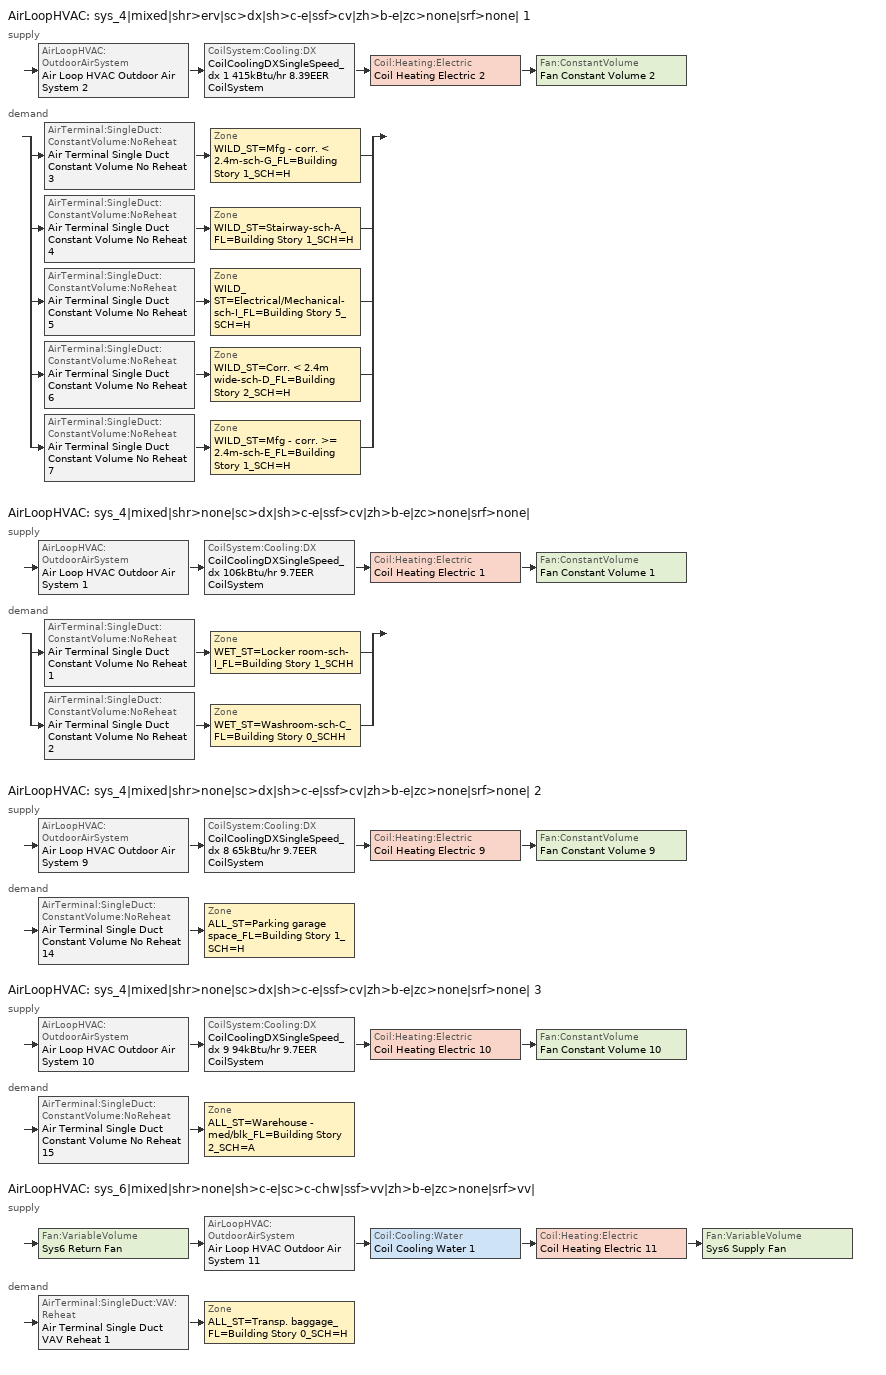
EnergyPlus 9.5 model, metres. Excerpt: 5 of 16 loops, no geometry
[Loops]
AirLoopHVAC 'sys_4|mixed|shr>erv|sc>dx|sh>c-e|ssf>cv|zh>b-e|zc>none|srf>none| 1'
 supply: AirLoopHVAC:OutdoorAirSystem 'Air Loop HVAC Outdoor Air System 2' > CoilSystem:Cooling:DX 'CoilCoolingDXSingleSpeed_dx 1 415kBtu/hr 8.39EER CoilSystem' > Coil:Heating:Electric 'Coil Heating Electric 2' > Fan:ConstantVolume 'Fan Constant Volume 2'
 demand: split
  | AirTerminal:SingleDuct:ConstantVolume:NoReheat 'Air Terminal Single Duct Constant Volume No Reheat 3' > Zone 'WILD_ST=Mfg - corr. < 2.4m-sch-G_FL=Building Story 1_SCH=H'
  | AirTerminal:SingleDuct:ConstantVolume:NoReheat 'Air Terminal Single Duct Constant Volume No Reheat 4' > Zone 'WILD_ST=Stairway-sch-A_FL=Building Story 1_SCH=H'
  | AirTerminal:SingleDuct:ConstantVolume:NoReheat 'Air Terminal Single Duct Constant Volume No Reheat 5' > Zone 'WILD_ST=Electrical/Mechanical-sch-I_FL=Building Story 5_SCH=H'
  | AirTerminal:SingleDuct:ConstantVolume:NoReheat 'Air Terminal Single Duct Constant Volume No Reheat 6' > Zone 'WILD_ST=Corr. < 2.4m wide-sch-D_FL=Building Story 2_SCH=H'
  | AirTerminal:SingleDuct:ConstantVolume:NoReheat 'Air Terminal Single Duct Constant Volume No Reheat 7' > Zone 'WILD_ST=Mfg - corr. >= 2.4m-sch-E_FL=Building Story 1_SCH=H'
AirLoopHVAC 'sys_4|mixed|shr>none|sc>dx|sh>c-e|ssf>cv|zh>b-e|zc>none|srf>none|'
 supply: AirLoopHVAC:OutdoorAirSystem 'Air Loop HVAC Outdoor Air System 1' > CoilSystem:Cooling:DX 'CoilCoolingDXSingleSpeed_dx 106kBtu/hr 9.7EER CoilSystem' > Coil:Heating:Electric 'Coil Heating Electric 1' > Fan:ConstantVolume 'Fan Constant Volume 1'
 demand: split
  | AirTerminal:SingleDuct:ConstantVolume:NoReheat 'Air Terminal Single Duct Constant Volume No Reheat 1' > Zone 'WET_ST=Locker room-sch-I_FL=Building Story 1_SCHH'
  | AirTerminal:SingleDuct:ConstantVolume:NoReheat 'Air Terminal Single Duct Constant Volume No Reheat 2' > Zone 'WET_ST=Washroom-sch-C_FL=Building Story 0_SCHH'
AirLoopHVAC 'sys_4|mixed|shr>none|sc>dx|sh>c-e|ssf>cv|zh>b-e|zc>none|srf>none| 2'
 supply: AirLoopHVAC:OutdoorAirSystem 'Air Loop HVAC Outdoor Air System 9' > CoilSystem:Cooling:DX 'CoilCoolingDXSingleSpeed_dx 8 65kBtu/hr 9.7EER CoilSystem' > Coil:Heating:Electric 'Coil Heating Electric 9' > Fan:ConstantVolume 'Fan Constant Volume 9'
 demand: AirTerminal:SingleDuct:ConstantVolume:NoReheat 'Air Terminal Single Duct Constant Volume No Reheat 14' > Zone 'ALL_ST=Parking garage space_FL=Building Story 1_SCH=H'
AirLoopHVAC 'sys_4|mixed|shr>none|sc>dx|sh>c-e|ssf>cv|zh>b-e|zc>none|srf>none| 3'
 supply: AirLoopHVAC:OutdoorAirSystem 'Air Loop HVAC Outdoor Air System 10' > CoilSystem:Cooling:DX 'CoilCoolingDXSingleSpeed_dx 9 94kBtu/hr 9.7EER CoilSystem' > Coil:Heating:Electric 'Coil Heating Electric 10' > Fan:ConstantVolume 'Fan Constant Volume 10'
 demand: AirTerminal:SingleDuct:ConstantVolume:NoReheat 'Air Terminal Single Duct Constant Volume No Reheat 15' > Zone 'ALL_ST=Warehouse - med/blk_FL=Building Story 2_SCH=A'
AirLoopHVAC 'sys_6|mixed|shr>none|sh>c-e|sc>c-chw|ssf>vv|zh>b-e|zc>none|srf>vv|'
 supply: Fan:VariableVolume 'Sys6 Return Fan' > AirLoopHVAC:OutdoorAirSystem 'Air Loop HVAC Outdoor Air System 11' > Coil:Cooling:Water 'Coil Cooling Water 1' > Coil:Heating:Electric 'Coil Heating Electric 11' > Fan:VariableVolume 'Sys6 Supply Fan'
 demand: AirTerminal:SingleDuct:VAV:Reheat 'Air Terminal Single Duct VAV Reheat 1' > Zone 'ALL_ST=Transp. baggage_FL=Building Story 0_SCH=H'
[ZoneControl:Thermostat] Temperature Difference Between Cutout And Setpoint {deltaC}=0
Name | Zone or ZoneList | Control Type Schedule | Control 1
ALL_ST=Parking garage space_FL=Building Story 1_SCH=H Thermostat | ALL_ST=Parking garage space_FL=Building Story 1_SCH=H | ALL_ST=Parking garage space_FL=Building Story 1_SCH=H Thermostat Schedule | Space Function Parking garage space Thermostat 3
ALL_ST=Transp. baggage_FL=Building Story 0_SCH=H Thermostat | ALL_ST=Transp. baggage_FL=Building Story 0_SCH=H | ALL_ST=Transp. baggage_FL=Building Story 0_SCH=H Thermostat Schedule | Space Function Transp. baggage Thermostat 3
ALL_ST=Warehouse - med/blk_FL=Building Story 2_SCH=A Thermostat | ALL_ST=Warehouse - med/blk_FL=Building Story 2_SCH=A | ALL_ST=Warehouse - med/blk_FL=Building Story 2_SCH=A Thermostat Schedule | Space Function Warehouse - med/blk Thermostat 3
WET_ST=Locker room-sch-I_FL=Building Story 1_SCHH Thermostat | WET_ST=Locker room-sch-I_FL=Building Story 1_SCHH | WET_ST=Locker room-sch-I_FL=Building Story 1_SCHH Thermostat Schedule | Space Function Locker room-sch-H Thermostat 1
WET_ST=Washroom-sch-C_FL=Building Story 0_SCHH Thermostat | WET_ST=Washroom-sch-C_FL=Building Story 0_SCHH | WET_ST=Washroom-sch-C_FL=Building Story 0_SCHH Thermostat Schedule | Space Function Washroom-sch-H Thermostat 1
WILD_ST=Corr. < 2.4m wide-sch-D_FL=Building Story 2_SCH=H Thermostat | WILD_ST=Corr. < 2.4m wide-sch-D_FL=Building Story 2_SCH=H | WILD_ST=Corr. < 2.4m wide-sch-D_FL=Building Story 2_SCH=H Thermostat Schedule | Space Function Corr. < 2.4m wide-sch-H Thermostat 1
WILD_ST=Electrical/Mechanical-sch-I_FL=Building Story 5_SCH=H Thermostat | WILD_ST=Electrical/Mechanical-sch-I_FL=Building Story 5_SCH=H | WILD_ST=Electrical/Mechanical-sch-I_FL=Building Story 5_SCH=H Thermostat Schedule | Space Function Electrical/Mechanical-sch-H Thermostat 1
WILD_ST=Mfg - corr. < 2.4m-sch-G_FL=Building Story 1_SCH=H Thermostat | WILD_ST=Mfg - corr. < 2.4m-sch-G_FL=Building Story 1_SCH=H | WILD_ST=Mfg - corr. < 2.4m-sch-G_FL=Building Story 1_SCH=H Thermostat Schedule | Space Function Mfg - corr. < 2.4m-sch-H Thermostat 1
WILD_ST=Mfg - corr. >= 2.4m-sch-E_FL=Building Story 1_SCH=H Thermostat | WILD_ST=Mfg - corr. >= 2.4m-sch-E_FL=Building Story 1_SCH=H | WILD_ST=Mfg - corr. >= 2.4m-sch-E_FL=Building Story 1_SCH=H Thermostat Schedule | Space Function Mfg - corr. >= 2.4m-sch-H Thermostat 1
WILD_ST=Stairway-sch-A_FL=Building Story 1_SCH=H Thermostat | WILD_ST=Stairway-sch-A_FL=Building Story 1_SCH=H | WILD_ST=Stairway-sch-A_FL=Building Story 1_SCH=H Thermostat Schedule | Space Function Stairway-sch-H Thermostat 1
[ThermostatSetpoint:DualSetpoint]
Name | Heating Setpoint Temperature Schedule | Cooling Setpoint Temperature Schedule
Space Function Parking garage space Thermostat 3; Space Function Transp. baggage Thermostat 3; Space Function Locker room-sch-H Thermostat 1; Space Function Washroom-sch-H Thermostat 1; Space Function Corr. < 2.4m wide-sch-H Thermostat 1; Space Function Electrical/Mechanical-sch-H Thermostat 1; Space Function Mfg - corr. < 2.4m-sch-H Thermostat 1; Space Function Mfg - corr. >= 2.4m-sch-H Thermostat 1; Space Function Stairway-sch-H Thermostat 1 | NECB-H-Thermostat Setpoint-Heating | NECB-H-Thermostat Setpoint-Cooling
Space Function Warehouse - med/blk Thermostat 3 | NECB-A-Thermostat Setpoint-Heating | NECB-A-Thermostat Setpoint-Cooling
[ZoneHVAC:Baseboard:Convective:Electric] Availability Schedule=Always On Discrete; Heating Design Capacity {W}=Autosize; Efficiency=1
Zone HVAC Baseboard Convective Electric 14; Zone HVAC Baseboard Convective Electric 16; Zone HVAC Baseboard Convective Electric 15; Zone HVAC Baseboard Convective Electric 1; Zone HVAC Baseboard Convective Electric 2; Zone HVAC Baseboard Convective Electric 6; Zone HVAC Baseboard Convective Electric 5; Zone HVAC Baseboard Convective Electric 3; Zone HVAC Baseboard Convective Electric 7; Zone HVAC Baseboard Convective Electric 4
[AirTerminal:SingleDuct:VAV:Reheat]
Air Terminal Single Duct VAV Reheat 1: Availability Schedule=Always On Discrete; Maximum Air Flow Rate {m3/s}=Autosize; Zone Minimum Air Flow Input Method=Constant; Constant Minimum Air Flow Fraction=0.3; Fixed Minimum Air Flow Rate {m3/s}=0.174703; Reheat Coil=Coil Heating Electric 12; Maximum Hot Water or Steam Flow Rate {m3/s}=Autosize; Minimum Hot Water or Steam Flow Rate {m3/s}=0; Convergence Tolerance=0.001; Damper Heating Action=Normal; Maximum Flow per Zone Floor Area During Reheat {m3/s-m2}=Autocalculate; Maximum Flow Fraction During Reheat=Autocalculate; Maximum Reheat Air Temperature {C}=43
[Coil:Heating:Electric] Availability Schedule=Always On Discrete; Efficiency=1; Nominal Capacity {W}=Autosize
Coil Heating Electric 12; Coil Heating Electric 2; Coil Heating Electric 1; Coil Heating Electric 9; Coil Heating Electric 10; Coil Heating Electric 11
[Zone equipment]
ALL_ST=Parking garage space_FL=Building Story 1_SCH=H: Zone HVAC Baseboard Convective Electric 14, Air Terminal Single Duct Constant Volume No Reheat 14
ALL_ST=Transp. baggage_FL=Building Story 0_SCH=H: Zone HVAC Baseboard Convective Electric 16, Air Terminal Single Duct VAV Reheat 1
ALL_ST=Warehouse - med/blk_FL=Building Story 2_SCH=A: Zone HVAC Baseboard Convective Electric 15, Air Terminal Single Duct Constant Volume No Reheat 15
WET_ST=Locker room-sch-I_FL=Building Story 1_SCHH: Zone HVAC Baseboard Convective Electric 1, Air Terminal Single Duct Constant Volume No Reheat 1
WET_ST=Washroom-sch-C_FL=Building Story 0_SCHH: Zone HVAC Baseboard Convective Electric 2, Air Terminal Single Duct Constant Volume No Reheat 2
WILD_ST=Corr. < 2.4m wide-sch-D_FL=Building Story 2_SCH=H: Zone HVAC Baseboard Convective Electric 6, Air Terminal Single Duct Constant Volume No Reheat 6
WILD_ST=Electrical/Mechanical-sch-I_FL=Building Story 5_SCH=H: Zone HVAC Baseboard Convective Electric 5, Air Terminal Single Duct Constant Volume No Reheat 5
WILD_ST=Mfg - corr. < 2.4m-sch-G_FL=Building Story 1_SCH=H: Zone HVAC Baseboard Convective Electric 3, Air Terminal Single Duct Constant Volume No Reheat 3
WILD_ST=Mfg - corr. >= 2.4m-sch-E_FL=Building Story 1_SCH=H: Zone HVAC Baseboard Convective Electric 7, Air Terminal Single Duct Constant Volume No Reheat 7
WILD_ST=Stairway-sch-A_FL=Building Story 1_SCH=H: Zone HVAC Baseboard Convective Electric 4, Air Terminal Single Duct Constant Volume No Reheat 4
[Sizing:Zone] Zone Cooling Design Supply Air Temperature Input Method=TemperatureDifference; Zone Cooling Design Supply Air Temperature {C}=14; Zone Cooling Design Supply Air Temperature Difference {deltaC}=11; Zone Heating Design Supply Air Temperature Input Method=TemperatureDifference; Zone Heating Design Supply Air Temperature {C}=40; Zone Heating Design Supply Air Temperature Difference {deltaC}=21; Zone Cooling Design Supply Air Humidity Ratio {kgWater/kgDryAir}=0.0085; Zone Heating Design Supply Air Humidity Ratio {kgWater/kgDryAir}=0.008; Zone Heating Sizing Factor=1.3; Zone Cooling Sizing Factor=1.1; Cooling Design Air Flow Method=DesignDay; Cooling Design Air Flow Rate {m3/s}=0; Cooling Minimum Air Flow per Zone Floor Area {m3/s-m2}=0.000762; Cooling Minimum Air Flow {m3/s}=0; Cooling Minimum Air Flow Fraction=0; Heating Design Air Flow Method=DesignDay; Heating Design Air Flow Rate {m3/s}=0; Heating Maximum Air Flow per Zone Floor Area {m3/s-m2}=0.002032; Heating Maximum Air Flow {m3/s}=0.141576; Heating Maximum Air Flow Fraction=0.3; Account for Dedicated Outdoor Air System=No
Name | Design Specification Outdoor Air Object
ALL_ST=Parking garage space_FL=Building Story 1_SCH=H | Space Function Parking garage space Ventilation
ALL_ST=Transp. baggage_FL=Building Story 0_SCH=H | Space Function Transp. baggage Ventilation
ALL_ST=Warehouse - med/blk_FL=Building Story 2_SCH=A | Space Function Warehouse - med/blk Ventilation
WET_ST=Locker room-sch-I_FL=Building Story 1_SCHH | Space Function Locker room-sch-H Ventilation
WET_ST=Washroom-sch-C_FL=Building Story 0_SCHH | Space Function Washroom-sch-H Ventilation
WILD_ST=Corr. < 2.4m wide-sch-D_FL=Building Story 2_SCH=H | Space Function Corr. < 2.4m wide-sch-H Ventilation
WILD_ST=Electrical/Mechanical-sch-I_FL=Building Story 5_SCH=H | Space Function Electrical/Mechanical-sch-H Ventilation
WILD_ST=Mfg - corr. < 2.4m-sch-G_FL=Building Story 1_SCH=H | Space Function Mfg - corr. < 2.4m-sch-H Ventilation
WILD_ST=Mfg - corr. >= 2.4m-sch-E_FL=Building Story 1_SCH=H | Space Function Mfg - corr. >= 2.4m-sch-H Ventilation
WILD_ST=Stairway-sch-A_FL=Building Story 1_SCH=H | Space Function Stairway-sch-H Ventilation
[Controller:MechanicalVentilation] Demand Controlled Ventilation=No; System Outdoor Air Method=ZoneSum
Name | Availability Schedule | Zone or ZoneList Name 1 | Design Specification Outdoor Air Object Name 1 | Zone or ZoneList Name 2 | Design Specification Outdoor Air Object Name 2 | Zone or ZoneList Name 3 | Design Specification Outdoor Air Object Name 3 | Zone or ZoneList Name 4 | Design Specification Outdoor Air Object Name 4 | Zone or ZoneList Name 5 | Design Specification Outdoor Air Object Name 5
Controller Mechanical Ventilation 9 | sys_4|mixed|shr>none|sc>dx|sh>c-e|ssf>cv|zh>b-e|zc>none|srf>none| 2 Occ Sch | ALL_ST=Parking garage space_FL=Building Story 1_SCH=H | Space Function Parking garage space Ventilation
Controller Mechanical Ventilation 11 | sys_6|mixed|shr>none|sh>c-e|sc>c-chw|ssf>vv|zh>b-e|zc>none|srf>vv| Occ Sch | ALL_ST=Transp. baggage_FL=Building Story 0_SCH=H | Space Function Transp. baggage Ventilation
Controller Mechanical Ventilation 10 | sys_4|mixed|shr>none|sc>dx|sh>c-e|ssf>cv|zh>b-e|zc>none|srf>none| 3 Occ Sch | ALL_ST=Warehouse - med/blk_FL=Building Story 2_SCH=A | Space Function Warehouse - med/blk Ventilation
Controller Mechanical Ventilation 1 | sys_4|mixed|shr>none|sc>dx|sh>c-e|ssf>cv|zh>b-e|zc>none|srf>none| Occ Sch | WET_ST=Locker room-sch-I_FL=Building Story 1_SCHH | Space Function Locker room-sch-H Ventilation | WET_ST=Washroom-sch-C_FL=Building Story 0_SCHH | Space Function Washroom-sch-H Ventilation
Controller Mechanical Ventilation 2 | sys_4|mixed|shr>none|sc>dx|sh>c-e|ssf>cv|zh>b-e|zc>none|srf>none| 1 Occ Sch | WILD_ST=Corr. < 2.4m wide-sch-D_FL=Building Story 2_SCH=H | Space Function Corr. < 2.4m wide-sch-H Ventilation | WILD_ST=Electrical/Mechanical-sch-I_FL=Building Story 5_SCH=H | Space Function Electrical/Mechanical-sch-H Ventilation | WILD_ST=Mfg - corr. < 2.4m-sch-G_FL=Building Story 1_SCH=H | Space Function Mfg - corr. < 2.4m-sch-H Ventilation | WILD_ST=Mfg - corr. >= 2.4m-sch-E_FL=Building Story 1_SCH=H | Space Function Mfg - corr. >= 2.4m-sch-H Ventilation | WILD_ST=Stairway-sch-A_FL=Building Story 1_SCH=H | Space Function Stairway-sch-H Ventilation
[DesignSpecification:OutdoorAir] Outdoor Air Method=Sum; Outdoor Air Flow per Zone {m3/s}=0; Outdoor Air Flow Air Changes per Hour {1/hr}=0
Name | Outdoor Air Flow per Person {m3/s-person} | Outdoor Air Flow per Zone Floor Area {m3/s-m2}
Space Function Parking garage space Ventilation; Space Function Mfg - corr. < 2.4m-sch-H Ventilation; Space Function Mfg - corr. >= 2.4m-sch-H Ventilation | 0 | 0.00762
Space Function Transp. baggage Ventilation | 0.152241 | 0
Space Function Warehouse - med/blk Ventilation; Space Function Corr. < 2.4m wide-sch-H Ventilation; Space Function Electrical/Mechanical-sch-H Ventilation; Space Function Stairway-sch-H Ventilation | 0 | 0.000254
Space Function Locker room-sch-H Ventilation | 0 | 0.00254
Space Function Washroom-sch-H Ventilation | 0.228362 | 0
[AirTerminal:SingleDuct:ConstantVolume:NoReheat] Availability Schedule=Always On Discrete; Maximum Air Flow Rate {m3/s}=AutoSize
Air Terminal Single Duct Constant Volume No Reheat 14; Air Terminal Single Duct Constant Volume No Reheat 15; Air Terminal Single Duct Constant Volume No Reheat 1; Air Terminal Single Duct Constant Volume No Reheat 2; Air Terminal Single Duct Constant Volume No Reheat 6; Air Terminal Single Duct Constant Volume No Reheat 5; Air Terminal Single Duct Constant Volume No Reheat 3; Air Terminal Single Duct Constant Volume No Reheat 7; Air Terminal Single Duct Constant Volume No Reheat 4
[AirLoopHVAC] Design Supply Air Flow Rate {m3/s}=AutoSize; Design Return Air Flow Fraction of Supply Air Flow=1
sys_4|mixed|shr>erv|sc>dx|sh>c-e|ssf>cv|zh>b-e|zc>none|srf>none| 1; sys_4|mixed|shr>none|sc>dx|sh>c-e|ssf>cv|zh>b-e|zc>none|srf>none|; sys_4|mixed|shr>none|sc>dx|sh>c-e|ssf>cv|zh>b-e|zc>none|srf>none| 2; sys_4|mixed|shr>none|sc>dx|sh>c-e|ssf>cv|zh>b-e|zc>none|srf>none| 3; sys_6|mixed|shr>none|sh>c-e|sc>c-chw|ssf>vv|zh>b-e|zc>none|srf>vv|
[Sizing:System] Type of Load to Size On=Sensible; Design Outdoor Air Flow Rate {m3/s}=Autosize; Preheat Design Temperature {C}=7; Preheat Design Humidity Ratio {kgWater/kgDryAir}=0.008; Precool Design Humidity Ratio {kgWater/kgDryAir}=0.008; Central Cooling Design Supply Air Temperature {C}=13; Type of Zone Sum to Use=NonCoincident; 100% Outdoor Air in Cooling=No; 100% Outdoor Air in Heating=No; Central Cooling Design Supply Air Humidity Ratio {kgWater/kgDryAir}=0.0085; Central Heating Design Supply Air Humidity Ratio {kgWater/kgDryAir}=0.008; Cooling Supply Air Flow Rate Method=DesignDay; Cooling Supply Air Flow Rate {m3/s}=0; Cooling Supply Air Flow Rate Per Floor Area {m3/s-m2}=0.00996765; Cooling Fraction of Autosized Cooling Supply Air Flow Rate=1; Cooling Supply Air Flow Rate Per Unit Cooling Capacity {m3/s-W}=3.94755e-05; Heating Supply Air Flow Rate Method=DesignDay; Heating Supply Air Flow Rate {m3/s}=0; Heating Supply Air Flow Rate Per Floor Area {m3/s-m2}=0.00996765; Heating Fraction of Autosized Heating Supply Air Flow Rate=1; Heating Fraction of Autosized Cooling Supply Air Flow Rate=1; Heating Supply Air Flow Rate Per Unit Heating Capacity {m3/s-W}=3.15882e-05; System Outdoor Air Method=ZoneSum; Zone Maximum Outdoor Air Fraction=1; Cooling Design Capacity Method=CoolingDesignCapacity; Cooling Design Capacity {W}=Autosize; Cooling Design Capacity Per Floor Area {W/m2}=234.7; Fraction of Autosized Cooling Design Capacity=1; Heating Design Capacity Method=HeatingDesignCapacity; Heating Design Capacity {W}=Autosize; Heating Design Capacity Per Floor Area {W/m2}=157; Fraction of Autosized Heating Design Capacity=1; Central Cooling Capacity Control Method=OnOff
Name | Central Heating Maximum System Air Flow Ratio | Precool Design Temperature {C} | Central Heating Design Supply Air Temperature {C}
sys_4|mixed|shr>erv|sc>dx|sh>c-e|ssf>cv|zh>b-e|zc>none|srf>none| 1; sys_4|mixed|shr>none|sc>dx|sh>c-e|ssf>cv|zh>b-e|zc>none|srf>none|; sys_4|mixed|shr>none|sc>dx|sh>c-e|ssf>cv|zh>b-e|zc>none|srf>none| 2; sys_4|mixed|shr>none|sc>dx|sh>c-e|ssf>cv|zh>b-e|zc>none|srf>none| 3 | 1 | 13 | 43
sys_6|mixed|shr>none|sh>c-e|sc>c-chw|ssf>vv|zh>b-e|zc>none|srf>vv| | 0.3 | 12.8 | 13.1
[Controller:OutdoorAir] Minimum Outdoor Air Flow Rate {m3/s}=Autosize; Maximum Outdoor Air Flow Rate {m3/s}=Autosize; Economizer Control Action Type=ModulateFlow; Lockout Type=NoLockout; Minimum Limit Type=FixedMinimum; High Humidity Control=No; Control High Indoor Humidity Based on Outdoor Humidity Ratio=Yes
Name | Economizer Control Type | Minimum Outdoor Air Schedule | Mechanical Ventilation Controller | Heat Recovery Bypass Control Type | Economizer Maximum Limit Dry-Bulb Temperature {C} | Economizer Maximum Limit Enthalpy {J/kg} | Economizer Minimum Limit Dry-Bulb Temperature {C}
Controller Outdoor Air 2 | DifferentialEnthalpy | sys_4|mixed|shr>none|sc>dx|sh>c-e|ssf>cv|zh>b-e|zc>none|srf>none| 1 Occ Sch | Controller Mechanical Ventilation 2 | BypassWhenOAFlowGreaterThanMinimum
Controller Outdoor Air 1 | DifferentialEnthalpy | sys_4|mixed|shr>none|sc>dx|sh>c-e|ssf>cv|zh>b-e|zc>none|srf>none| Occ Sch | Controller Mechanical Ventilation 1 | BypassWhenWithinEconomizerLimits
Controller Outdoor Air 9 | NoEconomizer | sys_4|mixed|shr>none|sc>dx|sh>c-e|ssf>cv|zh>b-e|zc>none|srf>none| 2 Occ Sch | Controller Mechanical Ventilation 9 | BypassWhenWithinEconomizerLimits | 28 | 64000 | -100
Controller Outdoor Air 10 | DifferentialEnthalpy | sys_4|mixed|shr>none|sc>dx|sh>c-e|ssf>cv|zh>b-e|zc>none|srf>none| 3 Occ Sch | Controller Mechanical Ventilation 10 | BypassWhenWithinEconomizerLimits
Controller Outdoor Air 11 | NoEconomizer | sys_6|mixed|shr>none|sh>c-e|sc>c-chw|ssf>vv|zh>b-e|zc>none|srf>vv| Occ Sch | Controller Mechanical Ventilation 11 | BypassWhenWithinEconomizerLimits | 28 | 64000 | -100
[SetpointManager:MixedAir] Control Variable=Temperature
Node 38 OS Default SPM; Node 36 OS Default SPM; Node 35 OS Default SPM; Node 15 OS Default SPM; Node 14 OS Default SPM; Node 12 OS Default SPM; Node 141 OS Default SPM; Node 140 OS Default SPM; Node 139 OS Default SPM; Node 153 OS Default SPM; Node 152 OS Default SPM; Node 151 OS Default SPM; Node 194 OS Default SPM; Node 193 OS Default SPM; Node 192 OS Default SPM; Node 191 OS Default SPM
[CoilSystem:Cooling:DX] Availability Schedule=Always On Discrete
Name | Cooling Coil
CoilCoolingDXSingleSpeed_dx 1 415kBtu/hr 8.39EER CoilSystem | CoilCoolingDXSingleSpeed_dx 1 415kBtu/hr 8.39EER
CoilCoolingDXSingleSpeed_dx 106kBtu/hr 9.7EER CoilSystem | CoilCoolingDXSingleSpeed_dx 106kBtu/hr 9.7EER
CoilCoolingDXSingleSpeed_dx 8 65kBtu/hr 9.7EER CoilSystem | CoilCoolingDXSingleSpeed_dx 8 65kBtu/hr 9.7EER
CoilCoolingDXSingleSpeed_dx 9 94kBtu/hr 9.7EER CoilSystem | CoilCoolingDXSingleSpeed_dx 9 94kBtu/hr 9.7EER
[Coil:Cooling:DX:SingleSpeed] Availability Schedule=Always On Discrete; Gross Rated Total Cooling Capacity {W}=Autosize; Gross Rated Sensible Heat Ratio=Autosize; Rated Air Flow Rate {m3/s}=Autosize; Rated Evaporator Fan Power Per Volume Flow Rate {W/(m3/s)}=773.3; Total Cooling Capacity Function of Temperature Curve=DXCOOL-NECB2011-REF-CAPFT; Total Cooling Capacity Function of Flow Fraction Curve=DXCOOL-NECB2011-REF-CAPFFLOW; Energy Input Ratio Function of Temperature Curve=DXCOOL-NECB2011-REF-COOLEIRFT; Energy Input Ratio Function of Flow Fraction Curve=DXCOOL-NECB2011-REF-COOLEIRFFLOW; Part Load Fraction Correlation Curve=DXCOOL-NECB2011-REF-COOLPLFFPLR; Minimum Outdoor Dry-Bulb Temperature for Compressor Operation {C}=-25; Condenser Type=AirCooled; Evaporative Condenser Effectiveness=0; Evaporative Condenser Air Flow Rate {m3/s}=Autosize; Evaporative Condenser Pump Rated Power Consumption {W}=Autosize; Crankcase Heater Capacity {W}=0; Maximum Outdoor Dry-Bulb Temperature for Crankcase Heater Operation {C}=0; Basin Heater Capacity {W/K}=0; Basin Heater Setpoint Temperature {C}=10
Name | Gross Rated Cooling COP {W/W}
CoilCoolingDXSingleSpeed_dx 1 415kBtu/hr 8.39EER | 2.92983
CoilCoolingDXSingleSpeed_dx 106kBtu/hr 9.7EER; CoilCoolingDXSingleSpeed_dx 8 65kBtu/hr 9.7EER; CoilCoolingDXSingleSpeed_dx 9 94kBtu/hr 9.7EER | 3.36599
[Fan:ConstantVolume] Fan Total Efficiency=0.39975; Pressure Rise {Pa}=640; Maximum Flow Rate {m3/s}=AutoSize; Motor Efficiency=0.615; Motor In Airstream Fraction=1
Name | Availability Schedule
Fan Constant Volume 2 | sys_4|mixed|shr>none|sc>dx|sh>c-e|ssf>cv|zh>b-e|zc>none|srf>none| 1 Occ Sch
Fan Constant Volume 1 | sys_4|mixed|shr>none|sc>dx|sh>c-e|ssf>cv|zh>b-e|zc>none|srf>none| Occ Sch
Fan Constant Volume 9 | sys_4|mixed|shr>none|sc>dx|sh>c-e|ssf>cv|zh>b-e|zc>none|srf>none| 2 Occ Sch
Fan Constant Volume 10 | sys_4|mixed|shr>none|sc>dx|sh>c-e|ssf>cv|zh>b-e|zc>none|srf>none| 3 Occ Sch
[SetpointManager:SingleZone:Reheat] Control Variable=Temperature; Minimum Supply Air Temperature {C}=13; Maximum Supply Air Temperature {C}=43
Name | Control Zone
Setpoint Manager Single Zone Reheat 2 | WILD_ST=Mfg - corr. < 2.4m-sch-G_FL=Building Story 1_SCH=H
Setpoint Manager Single Zone Reheat 1 | WET_ST=Locker room-sch-I_FL=Building Story 1_SCHH
Setpoint Manager Single Zone Reheat 9 | ALL_ST=Parking garage space_FL=Building Story 1_SCH=H
Setpoint Manager Single Zone Reheat 10 | ALL_ST=Warehouse - med/blk_FL=Building Story 2_SCH=A
[HeatExchanger:AirToAir:SensibleAndLatent]
sys_4|mixed|shr>none|sc>dx|sh>c-e|ssf>cv|zh>b-e|zc>none|srf>none| 1 ERV: Availability Schedule=Always On Discrete; Nominal Supply Air Flow Rate {m3/s}=Autosize; Sensible Effectiveness at 100% Heating Air Flow=0.5; Latent Effectiveness at 100% Heating Air Flow=0.5; Sensible Effectiveness at 75% Heating Air Flow=0.5; Latent Effectiveness at 75% Heating Air Flow=0.5; Sensible Effectiveness at 100% Cooling Air Flow=0.5; Latent Effectiveness at 100% Cooling Air Flow=0.5; Sensible Effectiveness at 75% Cooling Air Flow=0.5; Latent Effectiveness at 75% Cooling Air Flow=0.5; Nominal Electric Power {W}=3416.92; Supply Air Outlet Temperature Control=Yes; Heat Exchanger Type=Rotary; Frost Control Type=ExhaustOnly; Threshold Temperature {C}=-23.3; Initial Defrost Time Fraction=0.167; Rate of Defrost Time Fraction Increase {1/K}=1.44; Economizer Lockout=Yes
[SetpointManager:OutdoorAirPretreat]
Setpoint Manager Outdoor Air Pretreat 1: Control Variable=Temperature; Minimum Setpoint Temperature {C}=-99; Maximum Setpoint Temperature {C}=99; Minimum Setpoint Humidity Ratio {kgWater/kgDryAir}=1e-05; Maximum Setpoint Humidity Ratio {kgWater/kgDryAir}=1
[Controller:WaterCoil]
Controller Water Coil 1: Control Variable=Temperature; Action=Reverse; Actuator Variable=Flow; Controller Convergence Tolerance {deltaC}=Autosize; Maximum Actuated Flow {m3/s}=Autosize; Minimum Actuated Flow {m3/s}=0
[Fan:VariableVolume] Availability Schedule=sys_6|mixed|shr>none|sh>c-e|sc>c-chw|ssf>vv|zh>b-e|zc>none|srf>vv| Occ Sch; Maximum Flow Rate {m3/s}=AutoSize; Fan Power Minimum Flow Rate Input Method=Fraction; Fan Power Minimum Flow Fraction=0.68; Fan Power Minimum Air Flow Rate {m3/s}=0; Motor In Airstream Fraction=1; Fan Power Coefficient 1=-2.4176; Fan Power Coefficient 2=9.5874; Fan Power Coefficient 3=-11.559; Fan Power Coefficient 4=5.4009; Fan Power Coefficient 5=0
Name | Fan Total Efficiency | Pressure Rise {Pa} | Motor Efficiency
Sys6 Return Fan | 0.299975 | 250 | 0.4615
Sys6 Supply Fan | 0.549965 | 1000 | 0.8461
[Coil:Cooling:Water]
Coil Cooling Water 1: Availability Schedule=Always On Discrete; Design Water Flow Rate {m3/s}=Autosize; Design Air Flow Rate {m3/s}=Autosize; Design Inlet Water Temperature {C}=Autosize; Design Inlet Air Temperature {C}=Autosize; Design Outlet Air Temperature {C}=Autosize; Design Inlet Air Humidity Ratio {kgWater/kgDryAir}=Autosize; Design Outlet Air Humidity Ratio {kgWater/kgDryAir}=Autosize; Type of Analysis=SimpleAnalysis; Heat Exchanger Configuration=CrossFlow
[SetpointManager:Scheduled]
Setpoint Manager Scheduled 3: Control Variable=Temperature; Schedule=Supply Air Temp
[Schedule:Compact]
ALL_ST=Parking garage space_FL=Building Story 1_SCH=H Thermostat Schedule; ALL_ST=Transp. baggage_FL=Building Story 0_SCH=H Thermostat Schedule; ALL_ST=Warehouse - med/blk_FL=Building Story 2_SCH=A Thermostat Schedule; WET_ST=Locker room-sch-I_FL=Building Story 1_SCHH Thermostat Schedule; WET_ST=Washroom-sch-C_FL=Building Story 0_SCHH Thermostat Schedule; WILD_ST=Corr. < 2.4m wide-sch-D_FL=Building Story 2_SCH=H Thermostat Schedule; WILD_ST=Electrical/Mechanical-sch-I_FL=Building Story 5_SCH=H Thermostat Schedule; WILD_ST=Mfg - corr. < 2.4m-sch-G_FL=Building Story 1_SCH=H Thermostat Schedule; WILD_ST=Mfg - corr. >= 2.4m-sch-E_FL=Building Story 1_SCH=H Thermostat Schedule; WILD_ST=Stairway-sch-A_FL=Building Story 1_SCH=H Thermostat Schedule: Through: 12/31, For: AllDays, Until: 24:00, 4
[Schedule:Day:Interval]
NECB-H-Thermostat Setpoint-Heating Sun|Hol Day; NECB-H-Thermostat Setpoint-Heating Default|Wkdy Day; NECB-H-Thermostat Setpoint-Heating Sat Day; NECB-H-Thermostat Setpoint-Heating Default: No, 01:00, 22, 07:00, 18, 08:00, 20, 24:00, 22
NECB-H-Thermostat Setpoint-Cooling Sun|Hol Day; NECB-H-Thermostat Setpoint-Cooling Default|Wkdy Day; NECB-H-Thermostat Setpoint-Cooling Sat Day; NECB-H-Thermostat Setpoint-Cooling Default: No, 24:00, 24
NECB-A-Thermostat Setpoint-Heating Sun|Hol Day; NECB-A-Thermostat Setpoint-Heating Sat Day: No, 24:00, 18
NECB-A-Thermostat Setpoint-Heating Default|Wkdy Day; NECB-A-Thermostat Setpoint-Heating Default: No, 06:00, 18, 07:00, 20, 21:00, 22, 24:00, 18
NECB-A-Thermostat Setpoint-Cooling Sun|Hol Day; NECB-A-Thermostat Setpoint-Cooling Sat Day: No, 24:00, 35
NECB-A-Thermostat Setpoint-Cooling Default|Wkdy Day; NECB-A-Thermostat Setpoint-Cooling Default: No, 06:00, 35, 21:00, 24, 24:00, 35
sys_4|mixed|shr>none|sc>dx|sh>c-e|ssf>cv|zh>b-e|zc>none|srf>none| 2 Occ Sch Default; sys_4|mixed|shr>none|sc>dx|sh>c-e|ssf>cv|zh>b-e|zc>none|srf>none| 2 Occ Sch Summer Design Day; sys_4|mixed|shr>none|sc>dx|sh>c-e|ssf>cv|zh>b-e|zc>none|srf>none| 2 Occ Sch Winter Design Day; sys_6|mixed|shr>none|sh>c-e|sc>c-chw|ssf>vv|zh>b-e|zc>none|srf>vv| Occ Sch Default; sys_6|mixed|shr>none|sh>c-e|sc>c-chw|ssf>vv|zh>b-e|zc>none|srf>vv| Occ Sch Summer Design Day; sys_6|mixed|shr>none|sh>c-e|sc>c-chw|ssf>vv|zh>b-e|zc>none|srf>vv| Occ Sch Winter Design Day; sys_4|mixed|shr>none|sc>dx|sh>c-e|ssf>cv|zh>b-e|zc>none|srf>none| 3 Occ Sch Summer Design Day; sys_4|mixed|shr>none|sc>dx|sh>c-e|ssf>cv|zh>b-e|zc>none|srf>none| 3 Occ Sch Winter Design Day; sys_4|mixed|shr>none|sc>dx|sh>c-e|ssf>cv|zh>b-e|zc>none|srf>none| Occ Sch Default; sys_4|mixed|shr>none|sc>dx|sh>c-e|ssf>cv|zh>b-e|zc>none|srf>none| Occ Sch Summer Design Day; sys_4|mixed|shr>none|sc>dx|sh>c-e|ssf>cv|zh>b-e|zc>none|srf>none| Occ Sch Winter Design Day; sys_4|mixed|shr>none|sc>dx|sh>c-e|ssf>cv|zh>b-e|zc>none|srf>none| 1 Occ Sch Default; sys_4|mixed|shr>none|sc>dx|sh>c-e|ssf>cv|zh>b-e|zc>none|srf>none| 1 Occ Sch Summer Design Day; sys_4|mixed|shr>none|sc>dx|sh>c-e|ssf>cv|zh>b-e|zc>none|srf>none| 1 Occ Sch Winter Design Day: No, 24:00, 1
sys_4|mixed|shr>none|sc>dx|sh>c-e|ssf>cv|zh>b-e|zc>none|srf>none| 3 Occ Sch Sunday: No, 24:00, 0
sys_4|mixed|shr>none|sc>dx|sh>c-e|ssf>cv|zh>b-e|zc>none|srf>none| 3 Occ Sch Default: No, 08:00, 0, 19:00, 1, 24:00, 0
Supply Air Temp Default: No, 24:00, 13
[Schedule:Week:Daily]
NECB-H-Thermostat Setpoint-Heating Week Rule - Jan1-Dec31: NECB-H-Thermostat Setpoint-Heating Sun|Hol Day, NECB-H-Thermostat Setpoint-Heating Default|Wkdy Day, NECB-H-Thermostat Setpoint-Heating Default|Wkdy Day, NECB-H-Thermostat Setpoint-Heating Default|Wkdy Day, NECB-H-Thermostat Setpoint-Heating Default|Wkdy Day, NECB-H-Thermostat Setpoint-Heating Default|Wkdy Day, NECB-H-Thermostat Setpoint-Heating Sat Day, NECB-H-Thermostat Setpoint-Heating Default, NECB-H-Thermostat Setpoint-Heating Default, NECB-H-Thermostat Setpoint-Heating Default, NECB-H-Thermostat Setpoint-Heating Default, NECB-H-Thermostat Setpoint-Heating Default
NECB-H-Thermostat Setpoint-Cooling Week Rule - Jan1-Dec31: NECB-H-Thermostat Setpoint-Cooling Sun|Hol Day, NECB-H-Thermostat Setpoint-Cooling Default|Wkdy Day, NECB-H-Thermostat Setpoint-Cooling Default|Wkdy Day, NECB-H-Thermostat Setpoint-Cooling Default|Wkdy Day, NECB-H-Thermostat Setpoint-Cooling Default|Wkdy Day, NECB-H-Thermostat Setpoint-Cooling Default|Wkdy Day, NECB-H-Thermostat Setpoint-Cooling Sat Day, NECB-H-Thermostat Setpoint-Cooling Default, NECB-H-Thermostat Setpoint-Cooling Default, NECB-H-Thermostat Setpoint-Cooling Default, NECB-H-Thermostat Setpoint-Cooling Default, NECB-H-Thermostat Setpoint-Cooling Default
NECB-A-Thermostat Setpoint-Heating Week Rule - Jan1-Dec31: NECB-A-Thermostat Setpoint-Heating Sun|Hol Day, NECB-A-Thermostat Setpoint-Heating Default|Wkdy Day, NECB-A-Thermostat Setpoint-Heating Default|Wkdy Day, NECB-A-Thermostat Setpoint-Heating Default|Wkdy Day, NECB-A-Thermostat Setpoint-Heating Default|Wkdy Day, NECB-A-Thermostat Setpoint-Heating Default|Wkdy Day, NECB-A-Thermostat Setpoint-Heating Sat Day, NECB-A-Thermostat Setpoint-Heating Default, NECB-A-Thermostat Setpoint-Heating Default, NECB-A-Thermostat Setpoint-Heating Default, NECB-A-Thermostat Setpoint-Heating Default, NECB-A-Thermostat Setpoint-Heating Default
NECB-A-Thermostat Setpoint-Cooling Week Rule - Jan1-Dec31: NECB-A-Thermostat Setpoint-Cooling Sun|Hol Day, NECB-A-Thermostat Setpoint-Cooling Default|Wkdy Day, NECB-A-Thermostat Setpoint-Cooling Default|Wkdy Day, NECB-A-Thermostat Setpoint-Cooling Default|Wkdy Day, NECB-A-Thermostat Setpoint-Cooling Default|Wkdy Day, NECB-A-Thermostat Setpoint-Cooling Default|Wkdy Day, NECB-A-Thermostat Setpoint-Cooling Sat Day, NECB-A-Thermostat Setpoint-Cooling Default, NECB-A-Thermostat Setpoint-Cooling Default, NECB-A-Thermostat Setpoint-Cooling Default, NECB-A-Thermostat Setpoint-Cooling Default, NECB-A-Thermostat Setpoint-Cooling Default
sys_4|mixed|shr>none|sc>dx|sh>c-e|ssf>cv|zh>b-e|zc>none|srf>none| 2 Occ Sch Week Rule - Jan1-Dec31: sys_4|mixed|shr>none|sc>dx|sh>c-e|ssf>cv|zh>b-e|zc>none|srf>none| 2 Occ Sch Default, sys_4|mixed|shr>none|sc>dx|sh>c-e|ssf>cv|zh>b-e|zc>none|srf>none| 2 Occ Sch Default, sys_4|mixed|shr>none|sc>dx|sh>c-e|ssf>cv|zh>b-e|zc>none|srf>none| 2 Occ Sch Default, sys_4|mixed|shr>none|sc>dx|sh>c-e|ssf>cv|zh>b-e|zc>none|srf>none| 2 Occ Sch Default, sys_4|mixed|shr>none|sc>dx|sh>c-e|ssf>cv|zh>b-e|zc>none|srf>none| 2 Occ Sch Default, sys_4|mixed|shr>none|sc>dx|sh>c-e|ssf>cv|zh>b-e|zc>none|srf>none| 2 Occ Sch Default, sys_4|mixed|shr>none|sc>dx|sh>c-e|ssf>cv|zh>b-e|zc>none|srf>none| 2 Occ Sch Default, sys_4|mixed|shr>none|sc>dx|sh>c-e|ssf>cv|zh>b-e|zc>none|srf>none| 2 Occ Sch Default, sys_4|mixed|shr>none|sc>dx|sh>c-e|ssf>cv|zh>b-e|zc>none|srf>none| 2 Occ Sch Summer Design Day, sys_4|mixed|shr>none|sc>dx|sh>c-e|ssf>cv|zh>b-e|zc>none|srf>none| 2 Occ Sch Winter Design Day, sys_4|mixed|shr>none|sc>dx|sh>c-e|ssf>cv|zh>b-e|zc>none|srf>none| 2 Occ Sch Default, sys_4|mixed|shr>none|sc>dx|sh>c-e|ssf>cv|zh>b-e|zc>none|srf>none| 2 Occ Sch Default
sys_6|mixed|shr>none|sh>c-e|sc>c-chw|ssf>vv|zh>b-e|zc>none|srf>vv| Occ Sch Week Rule - Jan1-Dec31: sys_6|mixed|shr>none|sh>c-e|sc>c-chw|ssf>vv|zh>b-e|zc>none|srf>vv| Occ Sch Default, sys_6|mixed|shr>none|sh>c-e|sc>c-chw|ssf>vv|zh>b-e|zc>none|srf>vv| Occ Sch Default, sys_6|mixed|shr>none|sh>c-e|sc>c-chw|ssf>vv|zh>b-e|zc>none|srf>vv| Occ Sch Default, sys_6|mixed|shr>none|sh>c-e|sc>c-chw|ssf>vv|zh>b-e|zc>none|srf>vv| Occ Sch Default, sys_6|mixed|shr>none|sh>c-e|sc>c-chw|ssf>vv|zh>b-e|zc>none|srf>vv| Occ Sch Default, sys_6|mixed|shr>none|sh>c-e|sc>c-chw|ssf>vv|zh>b-e|zc>none|srf>vv| Occ Sch Default, sys_6|mixed|shr>none|sh>c-e|sc>c-chw|ssf>vv|zh>b-e|zc>none|srf>vv| Occ Sch Default, sys_6|mixed|shr>none|sh>c-e|sc>c-chw|ssf>vv|zh>b-e|zc>none|srf>vv| Occ Sch Default, sys_6|mixed|shr>none|sh>c-e|sc>c-chw|ssf>vv|zh>b-e|zc>none|srf>vv| Occ Sch Summer Design Day, sys_6|mixed|shr>none|sh>c-e|sc>c-chw|ssf>vv|zh>b-e|zc>none|srf>vv| Occ Sch Winter Design Day, sys_6|mixed|shr>none|sh>c-e|sc>c-chw|ssf>vv|zh>b-e|zc>none|srf>vv| Occ Sch Default, sys_6|mixed|shr>none|sh>c-e|sc>c-chw|ssf>vv|zh>b-e|zc>none|srf>vv| Occ Sch Default
sys_4|mixed|shr>none|sc>dx|sh>c-e|ssf>cv|zh>b-e|zc>none|srf>none| 3 Occ Sch Week Rule - Jan1-Dec31: sys_4|mixed|shr>none|sc>dx|sh>c-e|ssf>cv|zh>b-e|zc>none|srf>none| 3 Occ Sch Sunday, sys_4|mixed|shr>none|sc>dx|sh>c-e|ssf>cv|zh>b-e|zc>none|srf>none| 3 Occ Sch Default, sys_4|mixed|shr>none|sc>dx|sh>c-e|ssf>cv|zh>b-e|zc>none|srf>none| 3 Occ Sch Default, sys_4|mixed|shr>none|sc>dx|sh>c-e|ssf>cv|zh>b-e|zc>none|srf>none| 3 Occ Sch Default, sys_4|mixed|shr>none|sc>dx|sh>c-e|ssf>cv|zh>b-e|zc>none|srf>none| 3 Occ Sch Default, sys_4|mixed|shr>none|sc>dx|sh>c-e|ssf>cv|zh>b-e|zc>none|srf>none| 3 Occ Sch Default, sys_4|mixed|shr>none|sc>dx|sh>c-e|ssf>cv|zh>b-e|zc>none|srf>none| 3 Occ Sch Sunday, sys_4|mixed|shr>none|sc>dx|sh>c-e|ssf>cv|zh>b-e|zc>none|srf>none| 3 Occ Sch Default, sys_4|mixed|shr>none|sc>dx|sh>c-e|ssf>cv|zh>b-e|zc>none|srf>none| 3 Occ Sch Summer Design Day, sys_4|mixed|shr>none|sc>dx|sh>c-e|ssf>cv|zh>b-e|zc>none|srf>none| 3 Occ Sch Winter Design Day, sys_4|mixed|shr>none|sc>dx|sh>c-e|ssf>cv|zh>b-e|zc>none|srf>none| 3 Occ Sch Default, sys_4|mixed|shr>none|sc>dx|sh>c-e|ssf>cv|zh>b-e|zc>none|srf>none| 3 Occ Sch Default
sys_4|mixed|shr>none|sc>dx|sh>c-e|ssf>cv|zh>b-e|zc>none|srf>none| Occ Sch Week Rule - Jan1-Dec31: sys_4|mixed|shr>none|sc>dx|sh>c-e|ssf>cv|zh>b-e|zc>none|srf>none| Occ Sch Default, sys_4|mixed|shr>none|sc>dx|sh>c-e|ssf>cv|zh>b-e|zc>none|srf>none| Occ Sch Default, sys_4|mixed|shr>none|sc>dx|sh>c-e|ssf>cv|zh>b-e|zc>none|srf>none| Occ Sch Default, sys_4|mixed|shr>none|sc>dx|sh>c-e|ssf>cv|zh>b-e|zc>none|srf>none| Occ Sch Default, sys_4|mixed|shr>none|sc>dx|sh>c-e|ssf>cv|zh>b-e|zc>none|srf>none| Occ Sch Default, sys_4|mixed|shr>none|sc>dx|sh>c-e|ssf>cv|zh>b-e|zc>none|srf>none| Occ Sch Default, sys_4|mixed|shr>none|sc>dx|sh>c-e|ssf>cv|zh>b-e|zc>none|srf>none| Occ Sch Default, sys_4|mixed|shr>none|sc>dx|sh>c-e|ssf>cv|zh>b-e|zc>none|srf>none| Occ Sch Default, sys_4|mixed|shr>none|sc>dx|sh>c-e|ssf>cv|zh>b-e|zc>none|srf>none| Occ Sch Summer Design Day, sys_4|mixed|shr>none|sc>dx|sh>c-e|ssf>cv|zh>b-e|zc>none|srf>none| Occ Sch Winter Design Day, sys_4|mixed|shr>none|sc>dx|sh>c-e|ssf>cv|zh>b-e|zc>none|srf>none| Occ Sch Default, sys_4|mixed|shr>none|sc>dx|sh>c-e|ssf>cv|zh>b-e|zc>none|srf>none| Occ Sch Default
sys_4|mixed|shr>none|sc>dx|sh>c-e|ssf>cv|zh>b-e|zc>none|srf>none| 1 Occ Sch Week Rule - Jan1-Dec31: sys_4|mixed|shr>none|sc>dx|sh>c-e|ssf>cv|zh>b-e|zc>none|srf>none| 1 Occ Sch Default, sys_4|mixed|shr>none|sc>dx|sh>c-e|ssf>cv|zh>b-e|zc>none|srf>none| 1 Occ Sch Default, sys_4|mixed|shr>none|sc>dx|sh>c-e|ssf>cv|zh>b-e|zc>none|srf>none| 1 Occ Sch Default, sys_4|mixed|shr>none|sc>dx|sh>c-e|ssf>cv|zh>b-e|zc>none|srf>none| 1 Occ Sch Default, sys_4|mixed|shr>none|sc>dx|sh>c-e|ssf>cv|zh>b-e|zc>none|srf>none| 1 Occ Sch Default, sys_4|mixed|shr>none|sc>dx|sh>c-e|ssf>cv|zh>b-e|zc>none|srf>none| 1 Occ Sch Default, sys_4|mixed|shr>none|sc>dx|sh>c-e|ssf>cv|zh>b-e|zc>none|srf>none| 1 Occ Sch Default, sys_4|mixed|shr>none|sc>dx|sh>c-e|ssf>cv|zh>b-e|zc>none|srf>none| 1 Occ Sch Default, sys_4|mixed|shr>none|sc>dx|sh>c-e|ssf>cv|zh>b-e|zc>none|srf>none| 1 Occ Sch Summer Design Day, sys_4|mixed|shr>none|sc>dx|sh>c-e|ssf>cv|zh>b-e|zc>none|srf>none| 1 Occ Sch Winter Design Day, sys_4|mixed|shr>none|sc>dx|sh>c-e|ssf>cv|zh>b-e|zc>none|srf>none| 1 Occ Sch Default, sys_4|mixed|shr>none|sc>dx|sh>c-e|ssf>cv|zh>b-e|zc>none|srf>none| 1 Occ Sch Default
Supply Air Temp Week Rule - Jan1-Dec31: Supply Air Temp Default, Supply Air Temp Default, Supply Air Temp Default, Supply Air Temp Default, Supply Air Temp Default, Supply Air Temp Default, Supply Air Temp Default, Supply Air Temp Default, Supply Air Temp Default, Supply Air Temp Default, Supply Air Temp Default, Supply Air Temp Default
[Schedule:Year]
NECB-H-Thermostat Setpoint-Heating: NECB-H-Thermostat Setpoint-Heating Week Rule - Jan1-Dec31, 1, 1, 12, 31
NECB-H-Thermostat Setpoint-Cooling: NECB-H-Thermostat Setpoint-Cooling Week Rule - Jan1-Dec31, 1, 1, 12, 31
NECB-A-Thermostat Setpoint-Heating: NECB-A-Thermostat Setpoint-Heating Week Rule - Jan1-Dec31, 1, 1, 12, 31
NECB-A-Thermostat Setpoint-Cooling: NECB-A-Thermostat Setpoint-Cooling Week Rule - Jan1-Dec31, 1, 1, 12, 31
sys_4|mixed|shr>none|sc>dx|sh>c-e|ssf>cv|zh>b-e|zc>none|srf>none| 2 Occ Sch: sys_4|mixed|shr>none|sc>dx|sh>c-e|ssf>cv|zh>b-e|zc>none|srf>none| 2 Occ Sch Week Rule - Jan1-Dec31, 1, 1, 12, 31
sys_6|mixed|shr>none|sh>c-e|sc>c-chw|ssf>vv|zh>b-e|zc>none|srf>vv| Occ Sch: sys_6|mixed|shr>none|sh>c-e|sc>c-chw|ssf>vv|zh>b-e|zc>none|srf>vv| Occ Sch Week Rule - Jan1-Dec31, 1, 1, 12, 31
sys_4|mixed|shr>none|sc>dx|sh>c-e|ssf>cv|zh>b-e|zc>none|srf>none| 3 Occ Sch: sys_4|mixed|shr>none|sc>dx|sh>c-e|ssf>cv|zh>b-e|zc>none|srf>none| 3 Occ Sch Week Rule - Jan1-Dec31, 1, 1, 12, 31
sys_4|mixed|shr>none|sc>dx|sh>c-e|ssf>cv|zh>b-e|zc>none|srf>none| Occ Sch: sys_4|mixed|shr>none|sc>dx|sh>c-e|ssf>cv|zh>b-e|zc>none|srf>none| Occ Sch Week Rule - Jan1-Dec31, 1, 1, 12, 31
sys_4|mixed|shr>none|sc>dx|sh>c-e|ssf>cv|zh>b-e|zc>none|srf>none| 1 Occ Sch: sys_4|mixed|shr>none|sc>dx|sh>c-e|ssf>cv|zh>b-e|zc>none|srf>none| 1 Occ Sch Week Rule - Jan1-Dec31, 1, 1, 12, 31
Supply Air Temp: Supply Air Temp Week Rule - Jan1-Dec31, 1, 1, 12, 31
[Schedule:Constant]
Always On Discrete: Hourly Value=1
[Curve:Biquadratic] Minimum Value of x {BasedOnField A2}=13; Maximum Value of x {BasedOnField A2}=24; Minimum Value of y {BasedOnField A3}=24; Maximum Value of y {BasedOnField A3}=46
Name | Coefficient1 Constant | Coefficient2 x | Coefficient3 x**2 | Coefficient4 y | Coefficient5 y**2 | Coefficient6 x*y
DXCOOL-NECB2011-REF-CAPFT | 0.867905 | 0.0142459 | 0.00055436 | -0.0075575 | 3.3e-05 | -0.0001918
DXCOOL-NECB2011-REF-COOLEIRFT | 0.114171 | 0.0281822 | -0.0004199 | 0.0214108 | 0.000161028 | -0.000679104
[Curve:Quadratic] Minimum Value of x {BasedOnField A2}=0.5; Maximum Value of x {BasedOnField A2}=1.5
Name | Coefficient1 Constant | Coefficient2 x | Coefficient3 x**2
DXCOOL-NECB2011-REF-CAPFFLOW | 0.8 | 0.2 | 0
DXCOOL-NECB2011-REF-COOLEIRFFLOW | 1.1552 | -0.1808 | 0.0256
[Curve:Cubic]
DXCOOL-NECB2011-REF-COOLPLFFPLR: Coefficient1 Constant=0.0277; Coefficient2 x=4.9151; Coefficient3 x**2=-8.184; Coefficient4 x**3=4.2702; Minimum Value of x {BasedOnField A2}=0.7; Maximum Value of x {BasedOnField A2}=1
